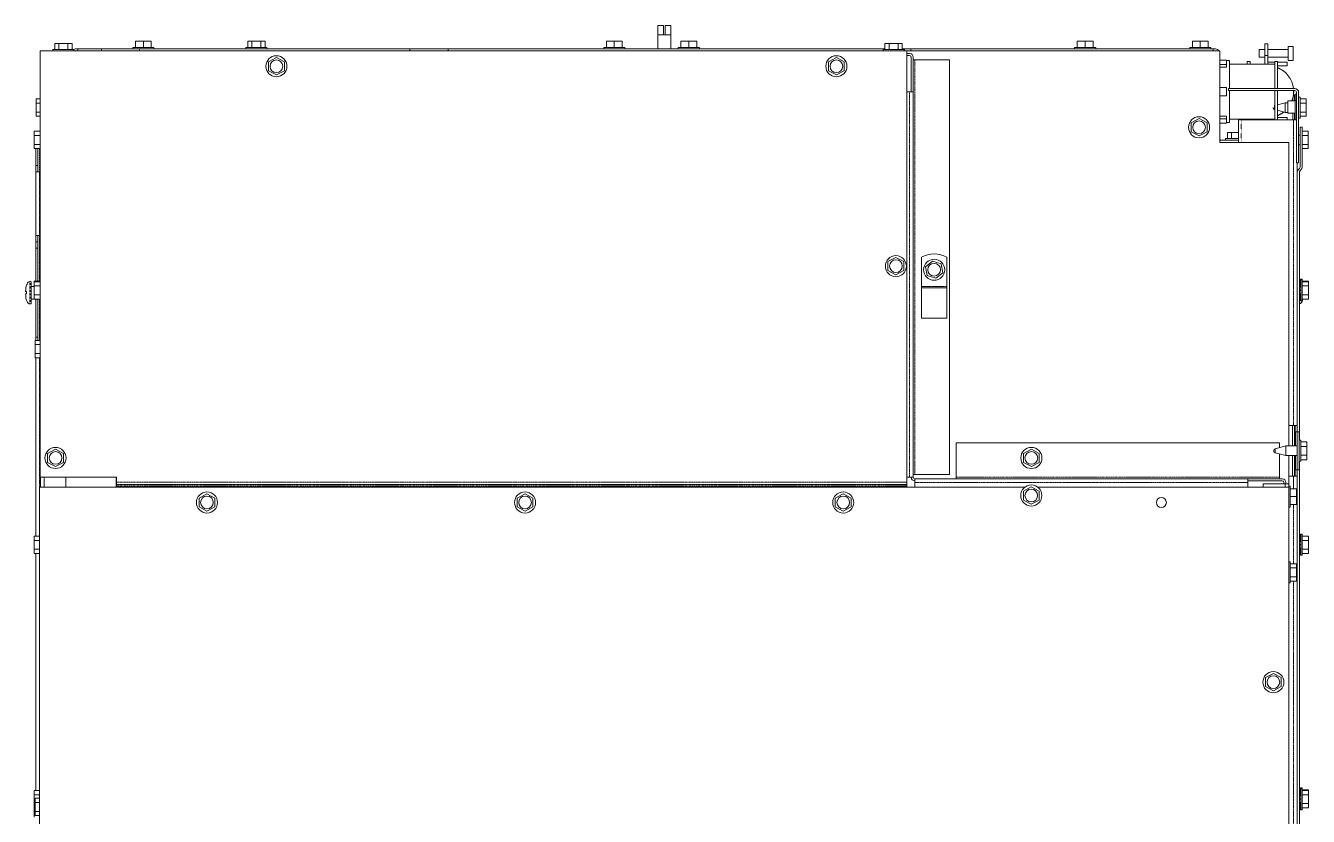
# Model space of a CAD drawing. Header units: millimetres. Extents: x 60499 to 556746, y 248297 to 497145.
# Drawn here: x 425745 to 446907, y 367504 to 380559 of the extents above; entities that cross this region are included whole.
import ezdxf

# ---------------------------------------------------------------- set-up
doc = ezdxf.new("R2010")
doc.units = ezdxf.units.MM
doc.linetypes.add('PHANTOM', pattern=[20, 10, -2, 2, -2, 2, -2])

msp = doc.modelspace()

# ---------------------------------------------------------------- linework, layer by layer
at = {"color": 7, "lineweight": 13, "ltscale": 0.002788}
for p, q in [((436270, 380559), (436176, 380559)), ((436391, 380559), (436297, 380559))]:
    msp.add_line(p, q, dxfattribs=at)
at = {"color": 7, "lineweight": 13, "ltscale": 0.004472}
for p, q in [((436176, 380559), (436176, 380408)), ((436270, 380559), (436270, 380408)), ((436297, 380559), (436297, 380408)), ((436391, 380559), (436391, 380408))]:
    msp.add_line(p, q, dxfattribs=at)
at = {"color": 7, "lineweight": 13, "ltscale": 0.0039}
for p, q in [((427556, 380301), (427687, 380301)), ((427687, 380301), (427818, 380301)), ((435325, 380301), (435456, 380301)), ((435456, 380301), (435587, 380301)), ((436555, 380301), (436686, 380301)), ((436686, 380301), (436817, 380301)), ((443093, 380301), (443224, 380301)), ((443224, 380301), (443355, 380301)), ((444993, 380301), (445124, 380301)), ((445124, 380301), (445255, 380301)), ((446709, 372914), (446709, 372783)), ((446709, 372783), (446709, 372652))]:
    msp.add_line(p, q, dxfattribs=at)
at = {"color": 7, "lineweight": 13, "ltscale": 0.003}
for p, q in [((427556, 380200), (427556, 380301)), ((427687, 380200), (427687, 380301)), ((427818, 380200), (427818, 380301)), ((429409, 380200), (429409, 380301)), ((429478, 380200), (429478, 380301)), ((429626, 380200), (429626, 380301)), ((429695, 380200), (429695, 380301)), ((435325, 380200), (435325, 380301)), ((435456, 380200), (435456, 380301)), ((435587, 380200), (435587, 380301)), ((436555, 380200), (436555, 380301)), ((436686, 380200), (436686, 380301)), ((436817, 380200), (436817, 380301)), ((443093, 380200), (443093, 380301)), ((443224, 380200), (443224, 380301)), ((443355, 380200), (443355, 380301)), ((444993, 380200), (444993, 380301)), ((445124, 380200), (445124, 380301)), ((445255, 380200), (445255, 380301)), ((426225, 380166), (426225, 380266)), ((426293, 380166), (426293, 380266)), ((426441, 380166), (426441, 380266)), ((426510, 380166), (426510, 380266)), ((439922, 380166), (439922, 380266)), ((439991, 380166), (439991, 380266)), ((440139, 380166), (440139, 380266)), ((440208, 380166), (440208, 380266)), ((446772, 379348), (446873, 379348)), ((446772, 379279), (446873, 379279)), ((446772, 379131), (446873, 379131)), ((446772, 379062), (446873, 379062)), ((445571, 378695), (445571, 378796)), ((445639, 378695), (445639, 378796)), ((446806, 378815), (446906, 378815)), ((446806, 378746), (446906, 378746)), ((446806, 378598), (446906, 378598)), ((446806, 378530), (446906, 378530)), ((425983, 376341), (425883, 376341)), ((425983, 376329), (425883, 376329)), ((425983, 376261), (425883, 376261)), ((446806, 376341), (446907, 376341)), ((446806, 376329), (446907, 376329)), ((446806, 376261), (446907, 376261)), ((425983, 376113), (425883, 376113)), ((425983, 376044), (425883, 376044)), ((446806, 376113), (446907, 376113)), ((446806, 376044), (446907, 376044)), ((446782, 373690), (446882, 373690)), ((446782, 373613), (446882, 373613)), ((446782, 373465), (446882, 373465)), ((446782, 373389), (446882, 373389)), ((446608, 372914), (446709, 372914)), ((446608, 372783), (446709, 372783)), ((446608, 372652), (446709, 372652)), ((446806, 372130), (446907, 372130)), ((446806, 372061), (446907, 372061)), ((446806, 371913), (446907, 371913)), ((446806, 371845), (446907, 371845)), ((446608, 371674), (446709, 371674)), ((446608, 371605), (446709, 371605)), ((446608, 371457), (446709, 371457)), ((446608, 371389), (446709, 371389)), ((446806, 367943), (446907, 367943)), ((446806, 367931), (446907, 367931)), ((446806, 367862), (446907, 367862)), ((446806, 367714), (446907, 367714)), ((446806, 367646), (446907, 367646))]:
    msp.add_line(p, q, dxfattribs=at)
at = {"color": 7, "lineweight": 13, "ltscale": 0.002048}
for p, q in [((429409, 380301), (429478, 380301)), ((429626, 380301), (429695, 380301)), ((426225, 380266), (426293, 380266)), ((426441, 380266), (426510, 380266)), ((439922, 380266), (439991, 380266)), ((440139, 380266), (440208, 380266)), ((425916, 379279), (425916, 379348)), ((446873, 379348), (446873, 379279)), ((425916, 379062), (425916, 379131)), ((446873, 379131), (446873, 379062)), ((425883, 378746), (425883, 378815)), ((445571, 378796), (445639, 378796)), ((446906, 378815), (446906, 378746)), ((425883, 378530), (425883, 378598)), ((446906, 378598), (446906, 378530)), ((425883, 376261), (425883, 376329)), ((446907, 376329), (446907, 376261)), ((425883, 376044), (425883, 376113)), ((446907, 376113), (446907, 376044)), ((425904, 375293), (425904, 375362)), ((425904, 375076), (425904, 375145)), ((425883, 372061), (425883, 372130)), ((446907, 372130), (446907, 372061)), ((425883, 371845), (425883, 371913)), ((446907, 371913), (446907, 371845)), ((446709, 371674), (446709, 371605)), ((446709, 371457), (446709, 371389)), ((425883, 367862), (425883, 367931)), ((425904, 367735), (425904, 367803)), ((446907, 367931), (446907, 367862)), ((425883, 367646), (425883, 367714)), ((425904, 367518), (425904, 367587)), ((446907, 367714), (446907, 367646))]:
    msp.add_line(p, q, dxfattribs=at)
at = {"color": 7, "lineweight": 13, "ltscale": 0.004405}
for p, q in [((429478, 380301), (429626, 380301)), ((426293, 380266), (426441, 380266)), ((439991, 380266), (440139, 380266)), ((429882, 380030), (429751, 379962)), ((429751, 379962), (429751, 379814)), ((430013, 379962), (429882, 380030)), ((430013, 379814), (430013, 379962)), ((439120, 380030), (438989, 379962)), ((438989, 379962), (438989, 379814)), ((439251, 379962), (439120, 380030)), ((439251, 379814), (439251, 379962)), ((429751, 379814), (429882, 379745)), ((429882, 379745), (430013, 379814)), ((438989, 379814), (439120, 379745)), ((439120, 379745), (439251, 379814)), ((425916, 379131), (425916, 379279)), ((446873, 379279), (446873, 379131)), ((445104, 379023), (444973, 378954)), ((445235, 378954), (445104, 379023)), ((444973, 378954), (444973, 378806)), ((444973, 378806), (445104, 378737)), ((445104, 378737), (445235, 378806)), ((445235, 378806), (445235, 378954)), ((425883, 378598), (425883, 378746)), ((446906, 378746), (446906, 378598)), ((440102, 376731), (439971, 376662)), ((440233, 376662), (440102, 376731)), ((439971, 376662), (439971, 376514)), ((439971, 376514), (440102, 376445)), ((440102, 376445), (440233, 376514)), ((440233, 376514), (440233, 376662)), ((440708, 376669), (440591, 376578)), ((440591, 376578), (440618, 376432)), ((440849, 376625), (440708, 376669)), ((440759, 376388), (440875, 376479)), ((440875, 376479), (440849, 376625)), ((425883, 376113), (425883, 376261)), ((440618, 376432), (440759, 376388)), ((446907, 376261), (446907, 376113)), ((425904, 375145), (425904, 375293)), ((426238, 373564), (426107, 373495)), ((426369, 373495), (426238, 373564)), ((442337, 373564), (442206, 373495)), ((442468, 373495), (442337, 373564)), ((426107, 373495), (426107, 373347)), ((426107, 373347), (426238, 373278)), ((426238, 373278), (426369, 373347)), ((426369, 373347), (426369, 373495)), ((442206, 373495), (442206, 373347)), ((442206, 373347), (442337, 373278)), ((442337, 373278), (442468, 373347)), ((442468, 373347), (442468, 373495)), ((442336, 372944), (442205, 372875)), ((442205, 372875), (442205, 372727)), ((442467, 372875), (442336, 372944)), ((442467, 372727), (442467, 372875)), ((428736, 372829), (428605, 372760)), ((428605, 372760), (428605, 372612)), ((428867, 372760), (428736, 372829)), ((428867, 372612), (428867, 372760)), ((433984, 372829), (433853, 372760)), ((433853, 372760), (433853, 372612)), ((434115, 372760), (433984, 372829)), ((434115, 372612), (434115, 372760)), ((439233, 372829), (439102, 372760)), ((439102, 372760), (439102, 372612)), ((439364, 372760), (439233, 372829)), ((439364, 372612), (439364, 372760)), ((442205, 372727), (442336, 372658)), ((442336, 372658), (442467, 372727)), ((428605, 372612), (428736, 372543)), ((428736, 372543), (428867, 372612)), ((433853, 372612), (433984, 372543)), ((433984, 372543), (434115, 372612)), ((439102, 372612), (439233, 372543)), ((439233, 372543), (439364, 372612)), ((425883, 371913), (425883, 372061)), ((446907, 372061), (446907, 371913)), ((446709, 371605), (446709, 371457)), ((446330, 369863), (446199, 369794)), ((446199, 369794), (446199, 369646)), ((446461, 369794), (446330, 369863)), ((446461, 369646), (446461, 369794)), ((446199, 369646), (446330, 369577)), ((446330, 369577), (446461, 369646)), ((425883, 367714), (425883, 367862)), ((446907, 367862), (446907, 367714)), ((425883, 367490), (425883, 367638)), ((425904, 367587), (425904, 367735))]:
    msp.add_line(p, q, dxfattribs=at)
at = {"color": 7, "lineweight": 13, "ltscale": 0.006375}
msp.add_line((436176, 380408), (436391, 380408), dxfattribs=at)
at = {"color": 7, "lineweight": 13, "ltscale": 0.006978}
for p, q in [((436176, 380408), (436176, 380174)), ((436391, 380408), (436391, 380174))]:
    msp.add_line(p, q, dxfattribs=at)
at = {"color": 7, "lineweight": 13, "ltscale": 0.03937}
for p, q in [((440283, 380140), (425986, 380140)), ((425986, 380140), (425986, 373106)), ((426887, 380140), (426039, 380140)), ((426887, 380140), (440170, 380140)), ((432085, 380174), (427625, 380174)), ((432085, 380141), (427625, 380141)), ((439922, 380174), (432715, 380174)), ((439891, 380141), (432715, 380141)), ((440283, 380140), (445448, 380140)), ((440283, 373077), (440283, 380140)), ((440349, 380174), (445334, 380174)), ((445448, 378628), (445448, 380140)), ((440985, 379993), (440985, 373148)), ((440389, 379468), (440389, 373102)), ((446684, 379520), (445591, 379520)), ((446684, 379487), (445591, 379487)), ((446713, 379457), (446713, 378295)), ((446746, 378295), (446746, 379457)), ((425983, 378220), (425983, 378884)), ((446662, 379005), (445797, 379005)), ((446769, 378220), (446769, 378884)), ((446803, 378220), (446803, 378884)), ((446582, 378628), (445448, 378628)), ((446582, 378628), (446582, 373619)), ((446724, 378295), (446724, 373959)), ((425915, 378143), (425915, 377093)), ((446758, 373713), (446758, 378140)), ((425915, 372130), (425915, 375076)), ((441094, 373673), (446431, 373673)), ((446758, 366155), (446758, 373366)), ((425986, 373106), (427246, 373106)), ((446724, 373120), (446724, 366401)), ((442228, 372938), (425973, 372938)), ((425973, 361294), (425973, 372938)), ((440415, 373076), (445907, 373076)), ((446582, 372938), (442443, 372938)), ((446582, 361294), (446582, 372938)), ((425915, 367931), (425915, 371845)), ((446587, 371986), (446587, 364276))]:
    msp.add_line(p, q, dxfattribs=at)
at = {"color": 7, "lineweight": 13, "ltscale": 0.005175}
for p, q in [((426367, 380166), (426193, 380166)), ((426367, 380166), (426541, 380166)), ((429552, 380200), (429378, 380200)), ((429552, 380200), (429726, 380200)), ((440065, 380166), (439891, 380166)), ((440065, 380166), (440239, 380166)), ((446772, 379379), (446772, 379205)), ((446772, 379031), (446772, 379205)), ((446806, 378672), (446806, 378846)), ((445713, 378695), (445540, 378695)), ((446806, 378672), (446806, 378499)), ((425983, 376187), (425983, 376360)), ((446806, 376187), (446806, 376360)), ((425983, 376187), (425983, 376013)), ((446806, 376187), (446806, 376013)), ((446806, 371987), (446806, 372161)), ((446806, 371987), (446806, 371814)), ((446608, 371531), (446608, 371705)), ((446608, 371531), (446608, 371358)), ((446806, 367788), (446806, 367962)), ((446806, 367788), (446806, 367614))]:
    msp.add_line(p, q, dxfattribs=at)
at = {"color": 7, "lineweight": 13, "ltscale": 0.000775074}
for p, q in [((426193, 380140), (426193, 380166)), ((426541, 380140), (426541, 380166)), ((439891, 380140), (439891, 380166)), ((440239, 380140), (440239, 380166)), ((445540, 378669), (445540, 378695)), ((441094, 373076), (441094, 373102)), ((446431, 373076), (446431, 373102)), ((446582, 372957), (446608, 372957)), ((446582, 372609), (446608, 372609))]:
    msp.add_line(p, q, dxfattribs=at)
at = {"color": 7, "lineweight": 13, "ltscale": 0.00126}
for p, q in [((426566, 380174), (426608, 380174)), ((426566, 380141), (426608, 380141)), ((445334, 380174), (445376, 380174)), ((445334, 380141), (445376, 380141))]:
    msp.add_line(p, q, dxfattribs=at)
at = {"color": 7, "lineweight": 13, "ltscale": 0.000990019}
for p, q in [((426608, 380174), (426608, 380141)), ((426995, 380174), (426995, 380141)), ((427625, 380174), (427625, 380141)), ((432085, 380174), (432085, 380141)), ((432715, 380174), (432715, 380141)), ((440244, 380174), (440244, 380141)), ((445591, 379520), (445591, 379487)), ((446769, 378884), (446803, 378884)), ((446755, 373854), (446722, 373854)), ((446755, 373224), (446722, 373224))]:
    msp.add_line(p, q, dxfattribs=at)
at = {"color": 7, "lineweight": 13, "ltscale": 0.011525}
for p, q in [((426995, 380174), (426608, 380174)), ((426995, 380141), (426608, 380141))]:
    msp.add_line(p, q, dxfattribs=at)
at = {"color": 7, "lineweight": 13, "ltscale": 3.55638e-05}
msp.add_line((426617, 380140), (426617, 380141), dxfattribs=at)
at = {"color": 7, "lineweight": 13, "ltscale": 0.009375}
for p, q in [((426995, 380174), (427310, 380174)), ((426995, 380141), (427310, 380141)), ((427310, 380174), (427625, 380174)), ((427310, 380141), (427625, 380141)), ((432085, 380174), (432400, 380174)), ((432085, 380141), (432400, 380141)), ((432400, 380174), (432715, 380174)), ((432400, 380141), (432715, 380141)), ((446691, 379005), (446691, 379320))]:
    msp.add_line(p, q, dxfattribs=at)
at = {"color": 7, "lineweight": 13, "ltscale": 0.000774954}
for p, q in [((427514, 380174), (427514, 380200)), ((427861, 380174), (427861, 380200)), ((429378, 380174), (429378, 380200)), ((429726, 380174), (429726, 380200)), ((435282, 380174), (435282, 380200)), ((435630, 380174), (435630, 380200)), ((436512, 380174), (436512, 380200)), ((436860, 380174), (436860, 380200)), ((443050, 380174), (443050, 380200)), ((443398, 380174), (443398, 380200)), ((444950, 380174), (444950, 380200)), ((445298, 380174), (445298, 380200)), ((440389, 379993), (440415, 379993)), ((446780, 376372), (446806, 376372)), ((446780, 376360), (446806, 376360)), ((440523, 376228), (440523, 376254)), ((440943, 376228), (440943, 376254)), ((446780, 376013), (446806, 376013)), ((440389, 373148), (440415, 373148)), ((446780, 372161), (446806, 372161)), ((446780, 371814), (446806, 371814)), ((446780, 367974), (446806, 367974)), ((446780, 367962), (446806, 367962)), ((446780, 367614), (446806, 367614))]:
    msp.add_line(p, q, dxfattribs=at)
at = {"color": 7, "lineweight": 13, "ltscale": 0.01035}
for p, q in [((427514, 380200), (427861, 380200)), ((435282, 380200), (435630, 380200)), ((436512, 380200), (436860, 380200)), ((443050, 380200), (443398, 380200)), ((444950, 380200), (445298, 380200)), ((446608, 372957), (446608, 372609))]:
    msp.add_line(p, q, dxfattribs=at)
at = {"color": 7, "lineweight": 13, "ltscale": 0.001516}
for p, q in [((427565, 380174), (427514, 380174)), ((427861, 380174), (427810, 380174)), ((429429, 380174), (429378, 380174)), ((429726, 380174), (429675, 380174)), ((435333, 380174), (435282, 380174)), ((435630, 380174), (435579, 380174)), ((436563, 380174), (436512, 380174)), ((436860, 380174), (436809, 380174)), ((443101, 380174), (443050, 380174)), ((443398, 380174), (443347, 380174)), ((445001, 380174), (444950, 380174)), ((445298, 380174), (445247, 380174)), ((445590, 378669), (445540, 378669)), ((446778, 376309), (446778, 376360)), ((446780, 376309), (446780, 376360)), ((446778, 376013), (446778, 376064)), ((446780, 376013), (446780, 376064)), ((446778, 372110), (446778, 372161)), ((446780, 372110), (446780, 372161)), ((446778, 371814), (446778, 371865)), ((446780, 371814), (446780, 371865)), ((446778, 367911), (446778, 367962)), ((446780, 367911), (446780, 367962)), ((446778, 367614), (446778, 367665)), ((446780, 367614), (446780, 367665))]:
    msp.add_line(p, q, dxfattribs=at)
at = {"color": 7, "lineweight": 13, "ltscale": 0.003659}
for p, q in [((427687, 380174), (427565, 380174)), ((427810, 380174), (427687, 380174)), ((429552, 380174), (429429, 380174)), ((429675, 380174), (429552, 380174)), ((435456, 380174), (435333, 380174)), ((435579, 380174), (435456, 380174)), ((436686, 380174), (436563, 380174)), ((436809, 380174), (436686, 380174)), ((443224, 380174), (443101, 380174)), ((443347, 380174), (443224, 380174)), ((445124, 380174), (445001, 380174)), ((445247, 380174), (445124, 380174)), ((445713, 378669), (445590, 378669)), ((446780, 376187), (446780, 376309)), ((446780, 376064), (446780, 376187)), ((446780, 371987), (446780, 372110)), ((446780, 371865), (446780, 371987)), ((446780, 367788), (446780, 367911)), ((446780, 367665), (446780, 367788))]:
    msp.add_line(p, q, dxfattribs=at)
at = {"color": 7, "lineweight": 13, "ltscale": 3.50832e-05}
for p, q in [((429473, 380141), (429473, 380140)), ((429631, 380141), (429631, 380140)), ((436019, 380140), (436019, 380141)), ((436126, 380140), (436126, 380141)), ((436441, 380140), (436441, 380141)), ((436548, 380140), (436548, 380141)), ((436607, 380141), (436607, 380140)), ((436766, 380141), (436766, 380140))]:
    msp.add_line(p, q, dxfattribs=at)
at = {"color": 7, "lineweight": 13, "ltscale": 0.003125}
for p, q in [((440275, 380140), (440170, 380140)), ((440244, 380174), (440349, 380174)), ((440244, 380141), (440349, 380141)), ((446691, 379320), (446691, 379425)), ((425915, 377093), (425915, 376988)), ((425915, 376883), (425915, 376988)), ((425946, 377093), (425946, 376988)), ((425946, 376883), (425946, 376988)), ((446691, 373854), (446691, 373959)), ((446724, 373854), (446724, 373959)), ((446691, 373120), (446691, 373224)), ((446724, 373120), (446724, 373224))]:
    msp.add_line(p, q, dxfattribs=at)
at = {"color": 7, "lineweight": 13, "ltscale": 0.0011}
msp.add_line((440244, 380174), (440208, 380174), dxfattribs=at)
at = {"color": 7, "lineweight": 13, "ltscale": 0.000174995}
msp.add_line((440244, 380141), (440239, 380141), dxfattribs=at)
at = {"color": 7, "lineweight": 13, "ltscale": 0.001375}
for p, q in [((440283, 380098), (440329, 380098)), ((440283, 380064), (440329, 380064)), ((440329, 379468), (440283, 379468)), ((440283, 373102), (440329, 373102))]:
    msp.add_line(p, q, dxfattribs=at)
at = {"color": 7, "lineweight": 13, "ltscale": 0.001025}
for p, q in [((440349, 380140), (440349, 380174)), ((445334, 380140), (445334, 380174))]:
    msp.add_line(p, q, dxfattribs=at)
at = {"color": 7, "lineweight": 13, "ltscale": 0.00115}
msp.add_line((445372, 380141), (445334, 380141), dxfattribs=at)
at = {"color": 7, "lineweight": 13, "ltscale": 0.001875}
for p, q in [((446096, 380099), (446096, 380162)), ((446096, 380036), (446096, 380099))]:
    msp.add_line(p, q, dxfattribs=at)
at = {"color": 7, "lineweight": 13, "ltscale": 0.002735}
for p, q in [((446188, 380162), (446096, 380162)), ((446188, 380036), (446096, 380036))]:
    msp.add_line(p, q, dxfattribs=at)
at = {"color": 7, "lineweight": 13, "ltscale": 0.00575}
for p, q in [((446188, 380063), (446188, 380256)), ((446237, 380256), (446237, 380063))]:
    msp.add_line(p, q, dxfattribs=at)
at = {"color": 7, "lineweight": 13, "ltscale": 0.00144}
msp.add_line((446188, 380256), (446237, 380256), dxfattribs=at)
at = {"color": 7, "lineweight": 13, "ltscale": 0.01}
for p, q in [((446573, 380162), (446237, 380162)), ((446573, 380036), (446237, 380036))]:
    msp.add_line(p, q, dxfattribs=at)
at = {"color": 7, "lineweight": 13, "ltscale": 0.003375}
for p, q in [((446573, 380099), (446573, 380212)), ((446573, 379985), (446573, 380099)), ((446657, 380099), (446657, 380212)), ((446657, 379985), (446657, 380099))]:
    msp.add_line(p, q, dxfattribs=at)
at = {"color": 7, "lineweight": 13, "ltscale": 0.0025}
for p, q in [((446657, 380212), (446573, 380212)), ((446657, 379985), (446573, 379985))]:
    msp.add_line(p, q, dxfattribs=at)
at = {"color": 7, "lineweight": 13, "ltscale": 0.016985}
for p, q in [((440355, 379468), (440355, 380038)), ((440389, 379468), (440389, 380038)), ((440415, 379993), (440985, 379993)), ((441094, 373102), (441094, 373673)), ((440985, 373148), (440415, 373148)), ((445907, 373076), (446477, 373076)), ((445907, 373043), (446477, 373043))]:
    msp.add_line(p, q, dxfattribs=at)
at = {"color": 7, "linetype": 'PHANTOM', "lineweight": 13, "ltscale": 0.03937}
for p, q in [((440415, 379993), (440415, 373148)), ((440329, 379468), (440329, 373102)), ((446662, 379005), (446662, 373959)), ((425972, 378143), (425972, 377093)), ((425972, 377093), (425972, 376341)), ((425972, 376044), (425972, 375362)), ((425972, 372130), (425972, 375076)), ((441094, 373102), (446431, 373102)), ((440283, 373024), (427246, 373024)), ((440283, 372985), (427246, 372985)), ((440283, 372976), (427246, 372976)), ((440283, 372957), (427246, 372957)), ((440415, 373017), (445907, 373017)), ((446662, 372652), (446662, 371674)), ((425972, 367931), (425972, 371845)), ((446662, 371389), (446662, 366401))]:
    msp.add_line(p, q, dxfattribs=at)
at = {"color": 7, "lineweight": 13, "ltscale": 0.003225}
for p, q in [((445556, 379988), (445448, 379988)), ((445556, 379988), (445448, 379988)), ((445556, 379916), (445448, 379916)), ((445448, 379873), (445556, 379873)), ((445556, 379540), (445448, 379540)), ((445556, 379398), (445448, 379398)), ((445556, 379065), (445448, 379065)), ((445556, 379022), (445448, 379022)), ((445556, 378950), (445448, 378950))]:
    msp.add_line(p, q, dxfattribs=at)
at = {"color": 7, "lineweight": 13, "ltscale": 0.002125}
for p, q in [((445556, 379916), (445556, 379988)), ((445556, 378950), (445556, 379022))]:
    msp.add_line(p, q, dxfattribs=at)
at = {"color": 7, "lineweight": 13, "ltscale": 0.0015}
for p, q in [((445607, 379981), (445556, 379981)), ((445607, 378957), (445556, 378957))]:
    msp.add_line(p, q, dxfattribs=at)
at = {"color": 7, "lineweight": 13, "ltscale": 0.001299}
for p, q in [((445556, 379873), (445556, 379916)), ((445556, 379022), (445556, 379065))]:
    msp.add_line(p, q, dxfattribs=at)
at = {"color": 7, "lineweight": 13, "ltscale": 0.013725}
msp.add_line((445607, 379981), (445607, 379520), dxfattribs=at)
at = {"color": 7, "lineweight": 13, "ltscale": 0.01875}
for p, q in [((445607, 379922), (446237, 379922)), ((445607, 379015), (446237, 379015)), ((446722, 373224), (446722, 373854)), ((446755, 373224), (446755, 373854))]:
    msp.add_line(p, q, dxfattribs=at)
at = {"color": 7, "lineweight": 13, "ltscale": 0.001495}
msp.add_line((445949, 379968), (445899, 379968), dxfattribs=at)
at = {"color": 7, "lineweight": 13, "ltscale": 0.001365}
for p, q in [((445899, 379968), (445899, 379922)), ((445949, 379968), (445949, 379922))]:
    msp.add_line(p, q, dxfattribs=at)
at = {"color": 7, "lineweight": 13, "ltscale": 0.004173}
msp.add_line((446188, 380063), (446188, 379922), dxfattribs=at)
at = {"color": 7, "linetype": 'PHANTOM', "lineweight": 13, "ltscale": 0.00144}
msp.add_line((446237, 380063), (446188, 380063), dxfattribs=at)
at = {"color": 7, "lineweight": 13, "ltscale": 0.00315}
msp.add_line((446237, 379957), (446237, 380063), dxfattribs=at)
at = {"color": 7, "lineweight": 13, "ltscale": 0.001}
msp.add_line((446237, 379923), (446237, 379957), dxfattribs=at)
at = {"color": 7, "lineweight": 13, "ltscale": 0.003495}
for p, q in [((446354, 379957), (446237, 379957)), ((446237, 379922), (446354, 379922)), ((446354, 379015), (446237, 379015))]:
    msp.add_line(p, q, dxfattribs=at)
at = {"color": 7, "lineweight": 13, "ltscale": 0.001023}
msp.add_line((446237, 379957), (446237, 379922), dxfattribs=at)
at = {"color": 7, "lineweight": 13, "ltscale": 2.25878e-05}
msp.add_line((446237, 379923), (446237, 379922), dxfattribs=at)
at = {"color": 7, "lineweight": 13, "ltscale": 0.003498}
msp.add_line((446354, 379923), (446237, 379923), dxfattribs=at)
at = {"color": 7, "lineweight": 13, "ltscale": 0.013227}
for p, q in [((446354, 379520), (446354, 379964)), ((446396, 379520), (446396, 379964))]:
    msp.add_line(p, q, dxfattribs=at)
at = {"color": 7, "lineweight": 13, "ltscale": 0.00125}
msp.add_line((446354, 379964), (446396, 379964), dxfattribs=at)
at = {"color": 7, "lineweight": 13, "ltscale": 0.003376}
msp.add_line((446509, 379957), (446396, 379957), dxfattribs=at)
at = {"color": 7, "lineweight": 13, "ltscale": 0.004745}
for p, q in [((446555, 379957), (446396, 379957)), ((446396, 379896), (446555, 379896)), ((446555, 379041), (446396, 379041))]:
    msp.add_line(p, q, dxfattribs=at)
at = {"color": 7, "lineweight": 13, "ltscale": 0.001794}
msp.add_line((446555, 379957), (446555, 379896), dxfattribs=at)
at = {"color": 7, "lineweight": 13, "ltscale": 0.001765}
for p, q in [((440329, 379468), (440389, 379468)), ((440329, 373102), (440389, 373102)), ((440415, 373017), (440415, 373076)), ((445907, 373017), (445907, 373076)), ((446522, 372993), (446582, 372993))]:
    msp.add_line(p, q, dxfattribs=at)
at = {"color": 7, "lineweight": 13, "ltscale": 0.00425}
msp.add_line((445556, 379540), (445556, 379398), dxfattribs=at)
at = {"color": 7, "lineweight": 13, "ltscale": 0.003444}
msp.add_line((445607, 379487), (445607, 379371), dxfattribs=at)
at = {"color": 7, "lineweight": 13, "ltscale": 0.014345}
for p, q in [((446354, 379005), (446354, 379487)), ((446396, 379005), (446396, 379487))]:
    msp.add_line(p, q, dxfattribs=at)
at = {"color": 7, "lineweight": 13, "ltscale": 1.02239e-05}
msp.add_line((446664, 379487), (446664, 379487), dxfattribs=at)
at = {"color": 7, "lineweight": 13, "ltscale": 0.00052498}
msp.add_line((446664, 379469), (446664, 379487), dxfattribs=at)
at = {"color": 7, "lineweight": 13, "ltscale": 1.00989e-05}
msp.add_line((446664, 379487), (446664, 379487), dxfattribs=at)
at = {"color": 7, "lineweight": 13, "ltscale": 0.000955661}
msp.add_line((446664, 379487), (446664, 379454), dxfattribs=at)
at = {"color": 7, "lineweight": 13, "ltscale": 0.000430854}
msp.add_line((446664, 379454), (446664, 379469), dxfattribs=at)
at = {"color": 7, "lineweight": 13, "ltscale": 0.002079}
for p, q in [((425986, 379348), (425916, 379348)), ((425986, 379279), (425916, 379279)), ((425986, 379131), (425916, 379131)), ((425986, 379062), (425916, 379062))]:
    msp.add_line(p, q, dxfattribs=at)
at = {"color": 7, "lineweight": 13, "ltscale": 0.012341}
msp.add_line((445607, 379371), (445607, 378957), dxfattribs=at)
at = {"color": 7, "linetype": 'PHANTOM', "lineweight": 13, "ltscale": 0.000965989}
for p in [(446351, 379238), (446351, 379173)]:
    msp.add_line(p, (446351, 379205), dxfattribs=at)
at = {"color": 7, "lineweight": 13, "ltscale": 0.004017}
for p, q in [((446396, 379250), (446526, 379285)), ((446396, 379161), (446526, 379126))]:
    msp.add_line(p, q, dxfattribs=at)
at = {"color": 7, "lineweight": 13, "ltscale": 0.002362}
for p, q in [((446526, 379285), (446526, 379205)), ((446526, 379205), (446526, 379126))]:
    msp.add_line(p, q, dxfattribs=at)
at = {"color": 7, "lineweight": 13, "ltscale": 0.001282}
for p, q in [((446569, 379285), (446526, 379285)), ((446569, 379126), (446526, 379126))]:
    msp.add_line(p, q, dxfattribs=at)
at = {"color": 7, "lineweight": 13, "ltscale": 0.00305}
for p, q in [((446569, 379317), (446569, 379215)), ((446569, 379215), (446569, 379112))]:
    msp.add_line(p, q, dxfattribs=at)
at = {"color": 7, "lineweight": 13, "ltscale": 0.003625}
for p, q in [((446691, 379317), (446569, 379317)), ((446691, 379112), (446569, 379112))]:
    msp.add_line(p, q, dxfattribs=at)
at = {"color": 7, "linetype": 'PHANTOM', "lineweight": 13, "ltscale": 0.001165}
msp.add_line((446649, 379317), (446649, 379357), dxfattribs=at)
at = {"color": 7, "lineweight": 13, "ltscale": 0.0005525}
msp.add_line((446679, 379409), (446660, 379409), dxfattribs=at)
at = {"color": 7, "lineweight": 13, "ltscale": 0.002729}
msp.add_line((446679, 379317), (446679, 379409), dxfattribs=at)
at = {"color": 7, "lineweight": 13, "ltscale": 0.000375342}
msp.add_line((446691, 379409), (446679, 379409), dxfattribs=at)
at = {"color": 7, "lineweight": 13, "ltscale": 0.00065}
for p, q in [((446713, 379425), (446691, 379425)), ((446713, 379320), (446691, 379320))]:
    msp.add_line(p, q, dxfattribs=at)
at = {"color": 7, "lineweight": 13, "ltscale": 0.000775014}
for p, q in [((446746, 379379), (446772, 379379)), ((446746, 379031), (446772, 379031)), ((446755, 373713), (446782, 373713)), ((446755, 373366), (446782, 373366))]:
    msp.add_line(p, q, dxfattribs=at)
at = {"color": 7, "lineweight": 13, "ltscale": 0.000309982}
for p, q in [((445899, 379015), (445899, 379005)), ((445949, 379015), (445949, 379005))]:
    msp.add_line(p, q, dxfattribs=at)
at = {"color": 7, "lineweight": 13, "ltscale": 0.000309862}
for p, q in [((446188, 379015), (446188, 379005)), ((446237, 379015), (446237, 379005))]:
    msp.add_line(p, q, dxfattribs=at)
at = {"color": 7, "lineweight": 13, "ltscale": 2.2708e-05}
msp.add_line((446237, 379015), (446237, 379015), dxfattribs=at)
at = {"color": 7, "lineweight": 13, "ltscale": 0.003496}
msp.add_line((446237, 379015), (446354, 379015), dxfattribs=at)
at = {"color": 7, "lineweight": 13, "ltscale": 0.000287274}
msp.add_line((446237, 379015), (446237, 379005), dxfattribs=at)
at = {"color": 7, "lineweight": 13, "ltscale": 0.000187431}
msp.add_line((446327, 379199), (446327, 379205), dxfattribs=at)
at = {"color": 7, "lineweight": 13, "ltscale": 8.54199e-05}
msp.add_line((446351, 379173), (446354, 379172), dxfattribs=at)
at = {"color": 7, "lineweight": 13, "ltscale": 0.001082}
msp.add_line((446555, 379041), (446555, 379005), dxfattribs=at)
at = {"color": 7, "linetype": 'PHANTOM', "lineweight": 13, "ltscale": 0.0032}
msp.add_line((446649, 379005), (446649, 379112), dxfattribs=at)
at = {"color": 7, "lineweight": 13, "ltscale": 0.0032}
msp.add_line((446679, 379005), (446679, 379112), dxfattribs=at)
at = {"color": 7, "lineweight": 13, "ltscale": 0.00299}
for p, q in [((425983, 378815), (425883, 378815)), ((425983, 378746), (425883, 378746)), ((425983, 378598), (425883, 378598)), ((425983, 378530), (425883, 378530))]:
    msp.add_line(p, q, dxfattribs=at)
at = {"color": 7, "lineweight": 13, "ltscale": 7.87269e-05}
for p, q in [((425986, 378884), (425983, 378884)), ((425986, 376360), (425983, 376360)), ((425986, 376013), (425983, 376013))]:
    msp.add_line(p, q, dxfattribs=at)
at = {"color": 7, "lineweight": 13, "ltscale": 0.003505}
msp.add_line((445639, 378796), (445757, 378796), dxfattribs=at)
at = {"color": 7, "lineweight": 13, "ltscale": 0.00119}
msp.add_line((445757, 379005), (445797, 379005), dxfattribs=at)
at = {"color": 7, "lineweight": 13, "ltscale": 0.011225}
msp.add_line((445757, 379005), (445757, 378628), dxfattribs=at)
at = {"color": 7, "linetype": 'PHANTOM', "lineweight": 13, "ltscale": 0.011225}
msp.add_line((445797, 379005), (445797, 378628), dxfattribs=at)
at = {"color": 7, "lineweight": 13, "ltscale": 0.001525}
msp.add_line((446662, 379005), (446713, 379005), dxfattribs=at)
at = {"color": 7, "lineweight": 13, "ltscale": 8.99908e-05}
for p, q in [((446803, 378846), (446806, 378846)), ((446803, 378499), (446806, 378499))]:
    msp.add_line(p, q, dxfattribs=at)
at = {"color": 7, "lineweight": 13, "ltscale": 0.008703}
for p, q in [((445465, 378669), (445757, 378669)), ((445465, 378629), (445757, 378629))]:
    msp.add_line(p, q, dxfattribs=at)
at = {"color": 7, "lineweight": 13, "ltscale": 3.49631e-05}
msp.add_line((445634, 378629), (445634, 378628), dxfattribs=at)
at = {"color": 7, "lineweight": 13, "ltscale": 0.001303}
for p, q in [((445713, 378695), (445757, 378695)), ((445757, 378669), (445713, 378669))]:
    msp.add_line(p, q, dxfattribs=at)
at = {"color": 7, "lineweight": 13, "ltscale": 0.000684963}
for p, q in [((446769, 378752), (446746, 378752)), ((446769, 378593), (446746, 378593))]:
    msp.add_line(p, q, dxfattribs=at)
at = {"color": 7, "lineweight": 13, "ltscale": 0.00839}
for p, q in [((425915, 378248), (425915, 378530)), ((425946, 378248), (425946, 378530))]:
    msp.add_line(p, q, dxfattribs=at)
at = {"color": 7, "linetype": 'PHANTOM', "lineweight": 13, "ltscale": 0.011515}
msp.add_line((425972, 378530), (425972, 378143), dxfattribs=at)
at = {"color": 7, "lineweight": 13, "ltscale": 0.000899998}
for p, q in [((425946, 378248), (425915, 378248)), ((425915, 376988), (425946, 376988)), ((425915, 376883), (425946, 376883)), ((425915, 375413), (425946, 375413))]:
    msp.add_line(p, q, dxfattribs=at)
at = {"color": 7, "lineweight": 13, "ltscale": 0.000499936}
for p, q in [((425915, 378231), (425915, 378248)), ((425946, 378231), (425946, 378248))]:
    msp.add_line(p, q, dxfattribs=at)
at = {"color": 7, "lineweight": 13, "ltscale": 0.002625}
for p, q in [((425915, 378143), (425915, 378231)), ((425946, 378143), (425946, 378231))]:
    msp.add_line(p, q, dxfattribs=at)
at = {"color": 7, "lineweight": 13, "ltscale": 0.000989959}
msp.add_line((446746, 378295), (446713, 378295), dxfattribs=at)
at = {"color": 7, "lineweight": 13, "ltscale": 0.000835896}
for p, q in [((446742, 378182), (446762, 378202)), ((446765, 378158), (446785, 378178))]:
    msp.add_line(p, q, dxfattribs=at)
at = {"color": 7, "lineweight": 13, "ltscale": 0.001675}
for p, q in [((425915, 378143), (425972, 378143)), ((425915, 377093), (425972, 377093))]:
    msp.add_line(p, q, dxfattribs=at)
at = {"color": 7, "lineweight": 13, "ltscale": 0.000425474}
for p, q in [((425972, 378143), (425986, 378143)), ((425972, 377093), (425986, 377093))]:
    msp.add_line(p, q, dxfattribs=at)
at = {"color": 7, "lineweight": 13, "ltscale": 0.016142}
for p, q in [((425915, 376341), (425915, 376883)), ((425946, 376341), (425946, 376883))]:
    msp.add_line(p, q, dxfattribs=at)
at = {"color": 7, "lineweight": 13, "ltscale": 0.0143}
for p, q in [((440523, 376254), (440523, 376734)), ((440943, 376254), (440943, 376734))]:
    msp.add_line(p, q, dxfattribs=at)
at = {"color": 7, "lineweight": 13, "ltscale": 1.4598e-05}
for p, q in [((425759, 376272), (425760, 376272)), ((425760, 376024), (425759, 376024))]:
    msp.add_line(p, q, dxfattribs=at)
at = {"color": 7, "lineweight": 13, "ltscale": 0.000525016}
for p, q in [((425830, 376332), (425812, 376332)), ((425830, 375965), (425812, 375965))]:
    msp.add_line(p, q, dxfattribs=at)
at = {"color": 7, "linetype": 'PHANTOM', "lineweight": 13, "ltscale": 0.010925}
for p, q in [((425812, 376332), (425812, 375965)), ((425830, 376332), (425830, 375965))]:
    msp.add_line(p, q, dxfattribs=at)
at = {"color": 7, "lineweight": 13, "ltscale": 0.010425}
msp.add_line((425838, 376323), (425838, 375973), dxfattribs=at)
at = {"color": 7, "lineweight": 13, "ltscale": 0.000342902}
for p, q in [((425883, 376329), (425883, 376341)), ((446907, 376341), (446907, 376329))]:
    msp.add_line(p, q, dxfattribs=at)
at = {"color": 7, "lineweight": 13, "ltscale": 0.000342422}
msp.add_line((425983, 376360), (425983, 376372), dxfattribs=at)
at = {"color": 7, "lineweight": 13, "ltscale": 7.90573e-05}
msp.add_line((425986, 376372), (425983, 376372), dxfattribs=at)
at = {"color": 7, "linetype": 'PHANTOM', "lineweight": 13, "ltscale": 0.001617}
msp.add_line((446758, 376277), (446758, 376332), dxfattribs=at)
at = {"color": 7, "lineweight": 13, "ltscale": 1.32763e-05}
for p, q in [((446758, 376332), (446758, 376332)), ((446758, 375965), (446758, 375965))]:
    msp.add_line(p, q, dxfattribs=at)
at = {"color": 7, "lineweight": 13, "ltscale": 0.000597255}
for p, q in [((446778, 376277), (446758, 376277)), ((446778, 367880), (446758, 367880))]:
    msp.add_line(p, q, dxfattribs=at)
at = {"color": 7, "lineweight": 13, "ltscale": 0.000597556}
for p, q in [((446778, 376266), (446758, 376266)), ((446778, 376107), (446758, 376107)), ((446778, 372067), (446758, 372067)), ((446778, 371908), (446758, 371908)), ((446778, 367868), (446758, 367868)), ((446778, 367709), (446758, 367709))]:
    msp.add_line(p, q, dxfattribs=at)
at = {"color": 7, "lineweight": 13, "ltscale": 6.24769e-05}
for p, q in [((446780, 376372), (446778, 376372)), ((446780, 376360), (446778, 376360)), ((446780, 376309), (446778, 376309)), ((446780, 376236), (446778, 376236)), ((446780, 376195), (446778, 376195)), ((446780, 376187), (446778, 376187)), ((446780, 376178), (446778, 376178)), ((446780, 376137), (446778, 376137)), ((446780, 376064), (446778, 376064)), ((446780, 376013), (446778, 376013)), ((446780, 372161), (446778, 372161)), ((446780, 372110), (446778, 372110)), ((446780, 372037), (446778, 372037)), ((446780, 371996), (446778, 371996)), ((446780, 371987), (446778, 371987)), ((446780, 371979), (446778, 371979)), ((446780, 371937), (446778, 371937)), ((446780, 371865), (446778, 371865)), ((446780, 371814), (446778, 371814)), ((446780, 367974), (446778, 367974)), ((446780, 367962), (446778, 367962)), ((446780, 367911), (446778, 367911)), ((446780, 367838), (446778, 367838)), ((446780, 367797), (446778, 367797)), ((446780, 367788), (446778, 367788)), ((446780, 367780), (446778, 367780)), ((446780, 367738), (446778, 367738)), ((446780, 367665), (446778, 367665)), ((446780, 367614), (446778, 367614))]:
    msp.add_line(p, q, dxfattribs=at)
at = {"color": 7, "lineweight": 13, "ltscale": 0.000342782}
msp.add_line((446778, 376360), (446778, 376372), dxfattribs=at)
at = {"color": 7, "lineweight": 13, "ltscale": 0.002173}
for p, q in [((446778, 376236), (446778, 376309)), ((446778, 376064), (446778, 376137)), ((446778, 372037), (446778, 372110)), ((446778, 371865), (446778, 371937)), ((446778, 367838), (446778, 367911)), ((446778, 367665), (446778, 367738))]:
    msp.add_line(p, q, dxfattribs=at)
at = {"color": 7, "lineweight": 13, "ltscale": 0.000342542}
for p, q in [((446780, 376360), (446780, 376372)), ((446806, 376360), (446806, 376372))]:
    msp.add_line(p, q, dxfattribs=at)
at = {"color": 7, "lineweight": 13, "ltscale": 0.000445959}
for p, q in [((425745, 376167), (425760, 376167)), ((425760, 376129), (425745, 376129))]:
    msp.add_line(p, q, dxfattribs=at)
at = {"color": 7, "lineweight": 13, "ltscale": 0.001322}
msp.add_line((425838, 376253), (425883, 376253), dxfattribs=at)
at = {"color": 7, "lineweight": 13, "ltscale": 0.0023}
msp.add_line((425838, 376043), (425915, 376043), dxfattribs=at)
at = {"color": 7, "lineweight": 13, "ltscale": 0.018765}
for p, q in [((425915, 375413), (425915, 376044)), ((425946, 375413), (425946, 376044))]:
    msp.add_line(p, q, dxfattribs=at)
at = {"color": 7, "lineweight": 13, "ltscale": 1.53789e-05}
msp.add_line((425915, 376043), (425915, 376044), dxfattribs=at)
at = {"color": 7, "linetype": 'PHANTOM', "lineweight": 13, "ltscale": 0.0125}
msp.add_line((440943, 376254), (440523, 376254), dxfattribs=at)
at = {"color": 7, "lineweight": 13, "ltscale": 0.0125}
for p, q in [((440943, 376228), (440523, 376228)), ((440523, 375727), (440943, 375727))]:
    msp.add_line(p, q, dxfattribs=at)
at = {"color": 7, "lineweight": 13, "ltscale": 0.00745}
for p, q in [((440523, 375977), (440523, 376228)), ((440943, 376228), (440943, 375977)), ((440523, 375727), (440523, 375977)), ((440943, 375977), (440943, 375727))]:
    msp.add_line(p, q, dxfattribs=at)
at = {"color": 7, "lineweight": 13, "ltscale": 0.00625}
msp.add_line((440523, 376187), (440523, 375977), dxfattribs=at)
at = {"color": 7, "linetype": 'PHANTOM', "lineweight": 13, "ltscale": 0.00424}
msp.add_line((446758, 375965), (446758, 376107), dxfattribs=at)
at = {"color": 7, "lineweight": 13, "ltscale": 0.000247144}
for p, q in [((446778, 376187), (446778, 376195)), ((446778, 371987), (446778, 371996)), ((446778, 367788), (446778, 367797))]:
    msp.add_line(p, q, dxfattribs=at)
at = {"color": 7, "lineweight": 13, "ltscale": 0.000247264}
for p, q in [((446778, 376178), (446778, 376187)), ((446778, 371979), (446778, 371987)), ((446778, 367780), (446778, 367788))]:
    msp.add_line(p, q, dxfattribs=at)
at = {"color": 7, "lineweight": 13, "ltscale": 1.4658e-05}
msp.add_line((446811, 376024), (446810, 376024), dxfattribs=at)
at = {"color": 7, "lineweight": 13, "ltscale": 0.001535}
for p, q in [((425915, 375362), (425915, 375413)), ((425946, 375362), (425946, 375413))]:
    msp.add_line(p, q, dxfattribs=at)
at = {"color": 7, "lineweight": 13, "ltscale": 0.002454}
for p, q in [((425986, 375362), (425904, 375362)), ((425986, 375293), (425904, 375293)), ((425986, 375145), (425904, 375145)), ((425986, 375076), (425904, 375076))]:
    msp.add_line(p, q, dxfattribs=at)
at = {"color": 7, "lineweight": 13, "ltscale": 0.002381}
for p, q in [((446582, 373959), (446662, 373959)), ((446662, 373120), (446582, 373120))]:
    msp.add_line(p, q, dxfattribs=at)
at = {"color": 7, "lineweight": 13, "ltscale": 0.010137}
for p, q in [((446644, 373959), (446644, 373619)), ((446678, 373619), (446678, 373959)), ((446644, 373460), (446644, 373120)), ((446678, 373120), (446678, 373460))]:
    msp.add_line(p, q, dxfattribs=at)
at = {"color": 7, "lineweight": 13, "ltscale": 0.001865}
for p, q in [((446662, 373959), (446724, 373959)), ((446662, 373120), (446724, 373120))]:
    msp.add_line(p, q, dxfattribs=at)
at = {"color": 7, "lineweight": 13, "ltscale": 0.007012}
for p, q in [((446691, 373619), (446691, 373854)), ((446691, 373224), (446691, 373460))]:
    msp.add_line(p, q, dxfattribs=at)
at = {"color": 7, "lineweight": 13, "ltscale": 0.000112458}
for p, q in [((446695, 373854), (446691, 373854)), ((446695, 373224), (446691, 373224))]:
    msp.add_line(p, q, dxfattribs=at)
at = {"color": 7, "linetype": 'PHANTOM', "lineweight": 13, "ltscale": 0.007012}
for p, q in [((446695, 373619), (446695, 373854)), ((446720, 373854), (446720, 373619)), ((446695, 373224), (446695, 373460)), ((446720, 373460), (446720, 373224))]:
    msp.add_line(p, q, dxfattribs=at)
at = {"color": 7, "lineweight": 13, "ltscale": 0.000759756}
for p, q in [((446695, 373854), (446720, 373854)), ((446695, 373224), (446720, 373224))]:
    msp.add_line(p, q, dxfattribs=at)
at = {"color": 7, "lineweight": 13, "ltscale": 5.27449e-05}
for p, q in [((446720, 373854), (446722, 373854)), ((446720, 373224), (446722, 373224))]:
    msp.add_line(p, q, dxfattribs=at)
at = {"color": 7, "lineweight": 13, "ltscale": 9.0111e-05}
for p, q in [((446336, 373543), (446336, 373546)), ((446336, 373533), (446336, 373536))]:
    msp.add_line(p, q, dxfattribs=at)
at = {"color": 7, "lineweight": 13, "ltscale": 0.000257597}
for p, q in [((446336, 373536), (446336, 373545)), ((446336, 373534), (446336, 373543))]:
    msp.add_line(p, q, dxfattribs=at)
at = {"color": 7, "lineweight": 13, "ltscale": 0.005396}
for p, q in [((446360, 373572), (446536, 373619)), ((446360, 373507), (446536, 373460))]:
    msp.add_line(p, q, dxfattribs=at)
at = {"color": 7, "linetype": 'PHANTOM', "lineweight": 13, "ltscale": 0.000140453}
msp.add_line((446360, 373567), (446360, 373572), dxfattribs=at)
at = {"color": 7, "linetype": 'PHANTOM', "lineweight": 13, "ltscale": 0.001327}
msp.add_line((446360, 373567), (446360, 373523), dxfattribs=at)
at = {"color": 7, "linetype": 'PHANTOM', "lineweight": 13, "ltscale": 0.000464252}
msp.add_line((446360, 373523), (446360, 373507), dxfattribs=at)
at = {"color": 7, "lineweight": 13, "ltscale": 0.002443}
msp.add_line((446431, 373673), (446431, 373591), dxfattribs=at)
at = {"color": 7, "lineweight": 13, "ltscale": 0.000343623}
msp.add_line((446536, 373619), (446536, 373607), dxfattribs=at)
at = {"color": 7, "lineweight": 13, "ltscale": 0.005557}
for p, q in [((446722, 373619), (446536, 373619)), ((446722, 373460), (446536, 373460))]:
    msp.add_line(p, q, dxfattribs=at)
at = {"color": 7, "lineweight": 13, "ltscale": 0.004381}
msp.add_line((446536, 373607), (446536, 373460), dxfattribs=at)
at = {"color": 7, "lineweight": 13, "ltscale": 0.000752607}
msp.add_line((446782, 373688), (446782, 373713), dxfattribs=at)
at = {"color": 7, "lineweight": 13, "ltscale": 0.009597}
msp.add_line((446782, 373688), (446782, 373366), dxfattribs=at)
at = {"color": 7, "lineweight": 13, "ltscale": 0.002288}
msp.add_line((446882, 373690), (446882, 373613), dxfattribs=at)
at = {"color": 7, "lineweight": 13, "ltscale": 0.004396}
msp.add_line((446882, 373613), (446882, 373465), dxfattribs=at)
at = {"color": 7, "lineweight": 13, "ltscale": 0.011478}
msp.add_line((446431, 373488), (446431, 373102), dxfattribs=at)
at = {"color": 7, "lineweight": 13, "ltscale": 0.013913}
msp.add_line((446582, 373460), (446582, 372993), dxfattribs=at)
at = {"color": 7, "lineweight": 13, "ltscale": 0.002269}
msp.add_line((446882, 373465), (446882, 373389), dxfattribs=at)
at = {"color": 7, "lineweight": 13, "ltscale": 0.005}
for p, q in [((425989, 372938), (425989, 373106)), ((426409, 373106), (426409, 372938))]:
    msp.add_line(p, q, dxfattribs=at)
at = {"color": 7, "linetype": 'PHANTOM', "lineweight": 13, "ltscale": 0.005}
for p, q in [((426049, 372938), (426049, 373106)), ((427239, 372938), (427239, 373106))]:
    msp.add_line(p, q, dxfattribs=at)
at = {"color": 7, "lineweight": 13, "ltscale": 0.002431}
msp.add_line((427246, 373024), (427246, 373106), dxfattribs=at)
at = {"color": 7, "linetype": 'PHANTOM', "lineweight": 13, "ltscale": 0.006125}
msp.add_line((446662, 373120), (446662, 372914), dxfattribs=at)
at = {"color": 7, "lineweight": 13, "ltscale": 0.001184}
for p, q in [((427246, 373024), (427246, 372985)), ((440283, 373024), (440283, 372985))]:
    msp.add_line(p, q, dxfattribs=at)
at = {"color": 7, "lineweight": 13, "ltscale": 0.000268771}
for p, q in [((427246, 372985), (427246, 372976)), ((440283, 372985), (440283, 372976))]:
    msp.add_line(p, q, dxfattribs=at)
at = {"color": 7, "lineweight": 13, "ltscale": 0.000547995}
for p, q in [((427246, 372957), (427246, 372976)), ((440283, 372957), (440283, 372976))]:
    msp.add_line(p, q, dxfattribs=at)
at = {"color": 7, "lineweight": 13, "ltscale": 0.000567579}
for p, q in [((427246, 372957), (427246, 372938)), ((440283, 372957), (440283, 372938))]:
    msp.add_line(p, q, dxfattribs=at)
at = {"color": 7, "lineweight": 13, "ltscale": 0.001556}
msp.add_line((440283, 373024), (440283, 373077), dxfattribs=at)
at = {"color": 7, "lineweight": 13, "ltscale": 0.00235}
for p, q in [((440415, 373017), (440415, 372938)), ((445907, 372938), (445907, 373017))]:
    msp.add_line(p, q, dxfattribs=at)
at = {"color": 7, "lineweight": 13, "ltscale": 0.001625}
for p, q in [((446162, 372993), (446162, 372938)), ((446582, 372993), (446582, 372938))]:
    msp.add_line(p, q, dxfattribs=at)
at = {"color": 7, "lineweight": 13, "ltscale": 0.010735}
msp.add_line((446522, 372993), (446162, 372993), dxfattribs=at)
at = {"color": 7, "lineweight": 13, "ltscale": 0.000724973}
for p, q in [((446503, 373017), (446503, 372993)), ((446536, 373017), (446536, 372993))]:
    msp.add_line(p, q, dxfattribs=at)
at = {"color": 7, "linetype": 'PHANTOM', "lineweight": 13, "ltscale": 0.001625}
msp.add_line((446522, 372993), (446522, 372938), dxfattribs=at)
at = {"color": 7, "lineweight": 13, "ltscale": 0.002679}
for p, q in [((425973, 372130), (425883, 372130)), ((425973, 372061), (425883, 372061)), ((425973, 371913), (425883, 371913)), ((425973, 371845), (425883, 371845)), ((425973, 367931), (425883, 367931)), ((425973, 367862), (425883, 367862))]:
    msp.add_line(p, q, dxfattribs=at)
at = {"color": 7, "lineweight": 13, "ltscale": 0.000163581}
msp.add_line((446587, 371986), (446582, 371986), dxfattribs=at)
at = {"color": 7, "lineweight": 13, "ltscale": 0.000611493}
for p, q in [((446587, 371705), (446608, 371705)), ((446587, 371358), (446608, 371358))]:
    msp.add_line(p, q, dxfattribs=at)
at = {"color": 7, "lineweight": 13, "ltscale": 0.002054}
for p, q in [((425973, 367803), (425904, 367803)), ((425973, 367735), (425904, 367735)), ((425973, 367587), (425904, 367587)), ((425973, 367518), (425904, 367518))]:
    msp.add_line(p, q, dxfattribs=at)
at = {"color": 7, "lineweight": 13, "ltscale": 0.000353836}
for p, q in [((446778, 367962), (446778, 367974)), ((446907, 367943), (446907, 367931))]:
    msp.add_line(p, q, dxfattribs=at)
at = {"color": 7, "lineweight": 13, "ltscale": 0.000353595}
for p, q in [((446780, 367962), (446780, 367974)), ((446806, 367962), (446806, 367974))]:
    msp.add_line(p, q, dxfattribs=at)
at = {"color": 7, "lineweight": 13, "ltscale": 0.00062504}
for p, q in [((425904, 367714), (425883, 367714)), ((425904, 367646), (425883, 367646)), ((425904, 367638), (425883, 367638))]:
    msp.add_line(p, q, dxfattribs=at)
at = {"color": 7, "lineweight": 13, "ltscale": 0.000218669}
msp.add_line((425883, 367638), (425883, 367646), dxfattribs=at)
at = {"color": 7, "lineweight": 13, "ltscale": 0.03937}
for points in [[(425745, 376167), (425746, 376198), (425748, 376215), (425750, 376235), (425754, 376252), (425760, 376272)], [(425760, 376272), (425755, 376255), (425749, 376225), (425746, 376194), (425745, 376167)], [(425759, 376272), (425768, 376292), (425778, 376310), (425789, 376322), (425795, 376327), (425803, 376330), (425812, 376332)], [(425745, 376129), (425746, 376099), (425748, 376081), (425750, 376062), (425754, 376044), (425760, 376024)], [(425759, 376024), (425768, 376004), (425778, 375986), (425789, 375974), (425795, 375970), (425803, 375966), (425812, 375965)], [(446811, 376024), (446803, 376004), (446792, 375986), (446781, 375974), (446775, 375970), (446767, 375966), (446758, 375965)]]:
    msp.add_lwpolyline(points, dxfattribs=at)
for centre, radius in [((429882, 379888), 174), ((429882, 379888), 105), ((439120, 379888), 174), ((439120, 379888), 105), ((445104, 378880), 174), ((445104, 378880), 105), ((440102, 376588), 174), ((440102, 376588), 105), ((440733, 376528), 174), ((440733, 376528), 105), ((426238, 373421), 174), ((426238, 373421), 105), ((442337, 373421), 174), ((442337, 373421), 105), ((442336, 372801), 174), ((442336, 372801), 105), ((428736, 372686), 174), ((428736, 372686), 105), ((433984, 372686), 174), ((433984, 372686), 105), ((439233, 372686), 174), ((439233, 372686), 105), ((444482, 372686), 82.3), ((446330, 369720), 174), ((446330, 369720), 105)]:
    msp.add_circle(centre, radius, dxfattribs=at)
for centre, radius, start, end in [((426566, 380111), 62.7, 90, 120.0096), ((426566, 380111), 29.4, 90, 106.2833), ((440329, 380038), 59.3, 0, 90), ((440329, 380038), 26, 0, 90), ((445372, 380074), 66.3, 79.1969, 90), ((445376, 380111), 62.7, 26.7681, 90), ((445376, 380111), 29.4, 75.699, 90), ((446237, 379469), 428, 53.457, 68.1118), ((446243, 379471), 422, 53.8959, 68.6732), ((446237, 379472), 428, 338.7807, 357.6127), ((446237, 379469), 428, 339.2482, 2.363), ((446684, 379457), 62.7, 0, 90), ((446684, 379457), 29.4, 0, 90), ((446360, 379205), 33.6, 190.8069, 255), ((446237, 379469), 428, 291.8881, 308.1567), ((446237, 379472), 428, 291.8911, 307.633), ((445465, 378695), 26, 229.8225, 270), ((445465, 378695), 66.3, 255.3352, 270), ((426043, 378220), 59.3, 180, 197.177), ((446784, 378140), 59.3, 135, 180), ((446743, 378220), 26, 315, 0), ((446743, 378220), 59.3, 315, 0), ((446784, 378140), 26, 135, 180), ((440733, 376370), 420, 60, 120), ((425830, 376323), 8.4, 360, 90), ((446757, 376298), 33.7, 52.6214, 88.571), ((426123, 376148), 364, 177.024, 182.976), ((426123, 376148), 364, 177.024, 182.976), ((446590, 376099), 232, 341.1916, 346.1798), ((446590, 376099), 232, 341.1921, 346.1805), ((425830, 375973), 8.4, 270, 0), ((446369, 373539), 33.6, 105, 169.1931), ((446369, 373539), 33.6, 190.8069, 255), ((440415, 373102), 59.3, 180, 270), ((440415, 373102), 26, 180, 270), ((446477, 373017), 59.3, 0, 90), ((446477, 373017), 26, 0, 90)]:
    msp.add_arc(centre, radius, start, end, dxfattribs=at)
msp.add_ellipse((446243, 379472), major_axis=(0, 424), ratio=0.992412, start_param=4.82575, end_param=5.911605, dxfattribs=at)

doc.saveas('drawing.dxf')
